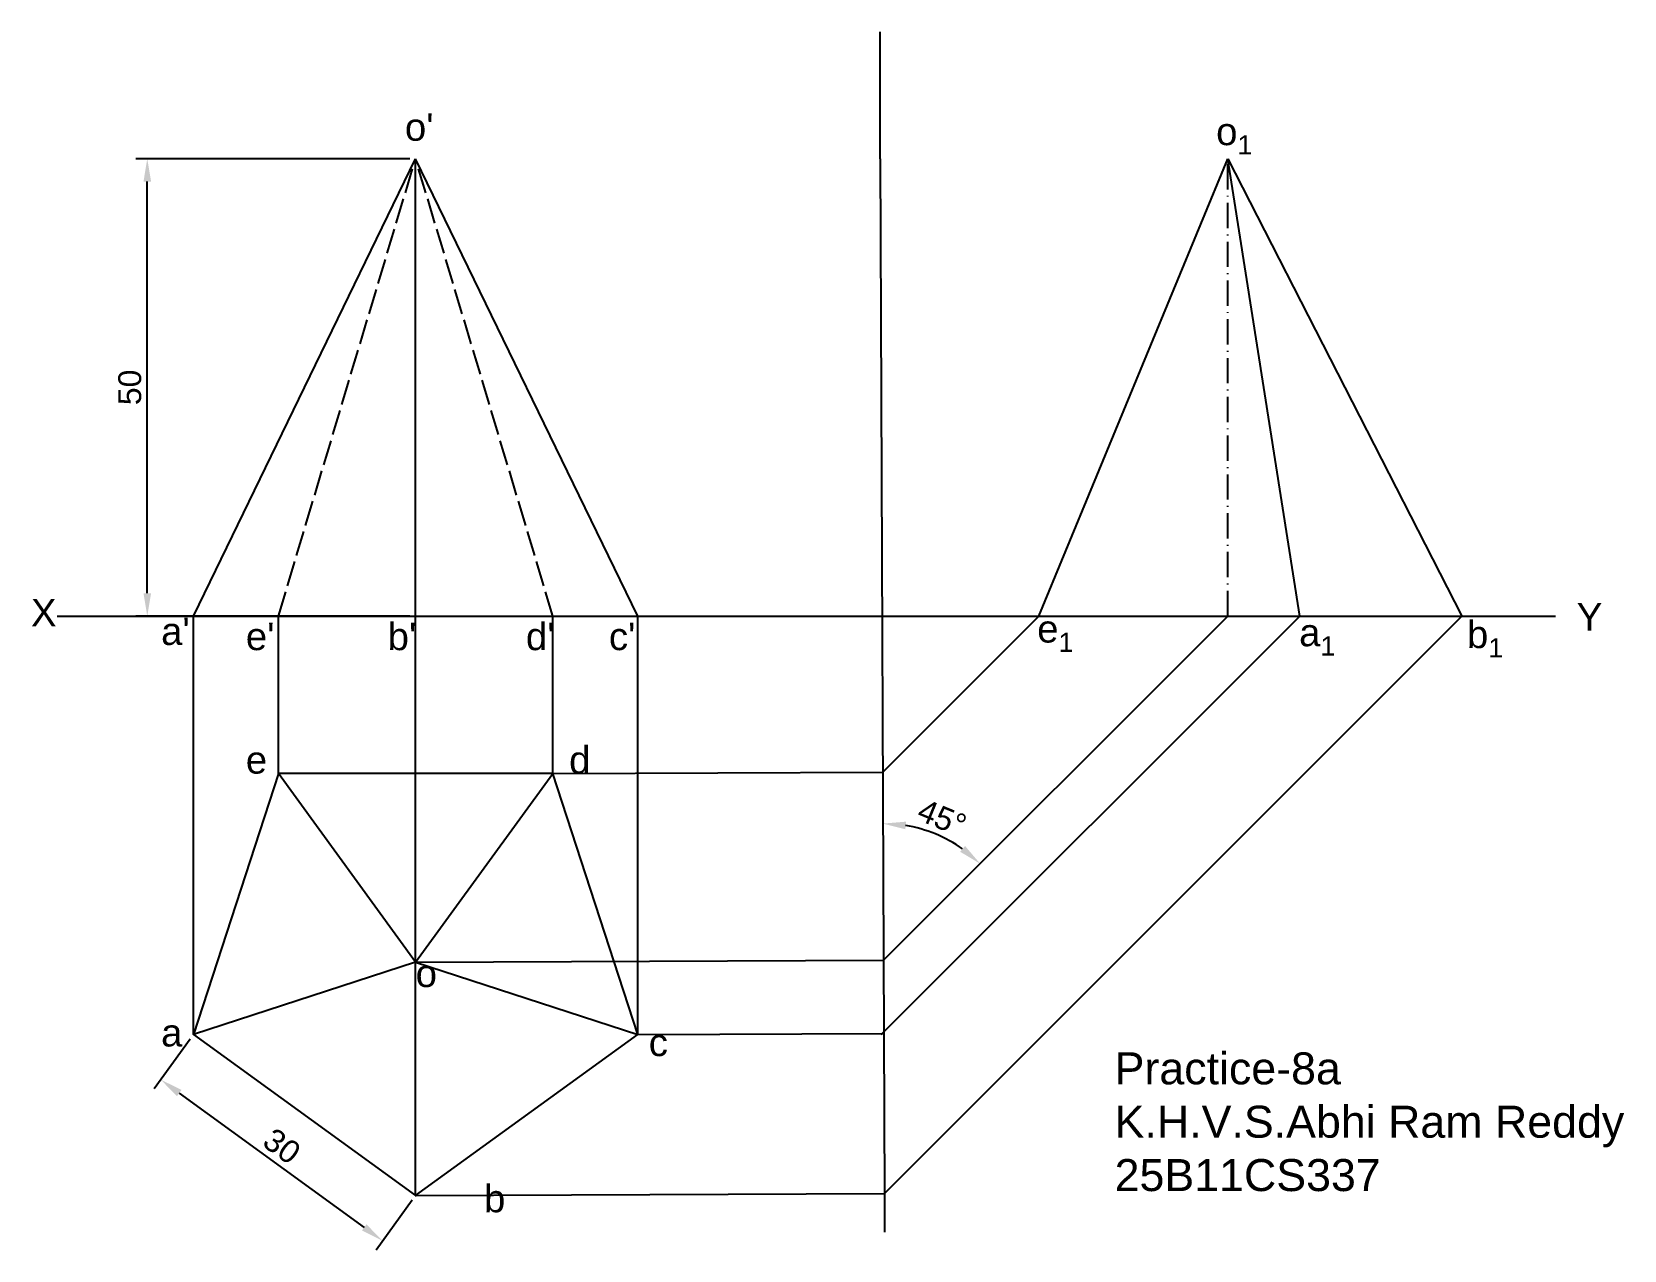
# Model space of a CAD drawing. Header units: millimetres. Extents: x 88 to 262, y 68 to 201.
import ezdxf

# ---------------------------------------------------------------- set-up
doc = ezdxf.new("R2010")
doc.units = ezdxf.units.MM
doc.header["$LTSCALE"] = 0.23
for name, pattern in [('ACAD_ISO02W100', [15, 12, -3]), ('ACAD_ISO10W100', [18, 12, -3, 0, -3]), ('CENTER', [50.8, 31.75, -6.35, 6.35, -6.35])]:
    doc.linetypes.add(name, pattern=pattern)
doc.styles.get("Standard").update_dxf_attribs({"font": 'arial.ttf'})
doc.dimstyles.new('ISO-25', dxfattribs={"dimtxt": 2.5, "dimasz": 2.5, "dimexe": 1.25, "dimexo": 0.625, "dimtad": 1, "dimtxsty": 'Standard', "dimcen": 2.5, "dimadec": 0, "dimazin": 0, "dimtfac": 1, "dimtmove": 0, "dimatfit": 3, "dimfxl": 1, "dimarcsym": 0})

# ---------------------------------------------------------------- blocks, each defined once
blk = doc.blocks.new('*D2')
at = {"color": 0, "lineweight": -2, "transparency": 16777216}
for p, q in [((129.53, 187.01), (99.57, 187.01)), ((100.82, 139.51), (100.82, 184.51)), ((129.53, 137.01), (99.57, 137.01))]:
    blk.add_line(p, q, dxfattribs=at)
at = {"color": 0, "transparency": 16777216}
for points in [[(100.41, 184.51), (101.24, 184.51), (100.82, 187.01)], [(100.41, 139.51), (101.24, 139.51), (100.82, 137.01)]]:
    blk.add_solid(points, dxfattribs=at)
at = {"layer": 'Defpoints', "color": 0, "transparency": 16777216}
for p in [(100.82, 187.01), (130.16, 187.01), (130.16, 137.01)]:
    blk.add_point(p, dxfattribs=at)
at = {"color": 0, "transparency": 16777216, "insert": (98.92, 162.01), "char_height": 2.5, "attachment_point": 5, "rotation": 90}
blk.add_mtext('50', dxfattribs=at)
blk = doc.blocks.new('*D3')
at = {"color": 0, "lineweight": -2, "transparency": 16777216}
for p, q in [((105.52, 90.77), (101.56, 85.32)), ((104.31, 84.86), (124.54, 70.17)), ((129.79, 73.14), (125.83, 67.68))]:
    blk.add_line(p, q, dxfattribs=at)
at = {"color": 0, "transparency": 16777216}
for points in [[(104.56, 85.2), (104.07, 84.52), (102.29, 86.33)], [(124.78, 70.5), (124.29, 69.83), (126.56, 68.7)]]:
    blk.add_solid(points, dxfattribs=at)
at = {"layer": 'Defpoints', "color": 0, "transparency": 16777216}
for p in [(105.89, 91.28), (130.16, 73.64), (126.56, 68.7)]:
    blk.add_point(p, dxfattribs=at)
at = {"color": 0, "transparency": 16777216, "insert": (115.54, 79.05), "char_height": 2.5, "attachment_point": 5, "rotation": 324}
blk.add_mtext('30', dxfattribs=at)
blk = doc.blocks.new('*D4')
at = {"color": 0, "linetype": 'CENTER', "lineweight": -2, "transparency": 16777216}
blk.add_arc((181.28, 99.37), 14.94, 54.596, 80.638, dxfattribs=at)
at = {"color": 0, "linetype": 'CENTER', "transparency": 16777216}
for points in [[(183.68, 113.7), (183.75, 114.53), (181.22, 114.32)], [(190.21, 111.87), (189.67, 111.24), (191.85, 109.94)]]:
    blk.add_solid(points, dxfattribs=at)
at = {"layer": 'Defpoints', "color": 0, "linetype": 'CENTER', "transparency": 16777216}
for p in [(180.93, 187.01), (218.93, 137.01), (188.74, 112.33), (181.28, 99.37), (181.39, 73.89)]:
    blk.add_point(p, dxfattribs=at)
at = {"color": 0, "linetype": 'CENTER', "transparency": 16777216, "insert": (187.7, 114.95), "char_height": 2.5, "attachment_point": 5, "rotation": 337.617}
blk.add_mtext('45°', dxfattribs=at)

msp = doc.modelspace()

# ---------------------------------------------------------------- linework, layer by layer
for p, q in [((180.927, 187.015), (180.927, 200.881)), ((105.886, 137.015), (130.157, 187.015)), ((130.157, 137.015), (130.157, 187.015)), ((154.428, 137.015), (130.157, 187.015)), ((180.927, 187.015), (181.389, 73.887)), ((198.258, 137.015), (218.927, 187.015)), ((218.927, 187.015), (244.517, 137.015)), ((226.783, 137.015), (218.927, 187.015)), ((90.969, 137.015), (254.743, 137.015)), ((105.886, 91.278), (105.886, 137.015)), ((115.157, 119.81), (115.157, 137.015)), ((130.157, 73.645), (130.157, 137.015)), ((145.157, 119.81), (145.157, 137.015)), ((154.428, 91.278), (154.428, 137.015)), ((181.039, 91.272), (226.783, 137.015)), ((181.201, 119.957), (198.258, 137.015)), ((181.285, 99.373), (218.927, 137.015)), ((181.389, 73.887), (244.517, 137.015)), ((130.157, 99.164), (115.157, 119.81)), ((130.157, 99.164), (145.157, 119.81)), ((145.157, 119.81), (181.201, 119.957)), ((130.157, 99.164), (181.285, 99.373)), ((130.157, 99.164), (105.886, 91.278)), ((130.157, 99.164), (154.428, 91.278)), ((154.428, 91.278), (181.317, 91.388)), ((130.112, 73.678), (181.389, 73.887)), ((130.112, 73.678), (130.112, 73.678)), ((130.112, 73.678), (130.203, 73.678)), ((181.389, 73.887), (181.406, 69.655))]:
    msp.add_line(p, q)
at = {"linetype": 'ACAD_ISO02W100'}
for p in [(115.157, 137.015), (145.157, 137.015)]:
    msp.add_line(p, (130.157, 187.015), dxfattribs=at)
at = {"linetype": 'ACAD_ISO10W100'}
msp.add_line((218.927, 137.015), (218.927, 187.015), dxfattribs=at)
msp.add_lwpolyline([(145.157, 119.81), (115.157, 119.81), (105.886, 91.278), (130.157, 73.645), (154.428, 91.278)], close=True)

# ---------------------------------------------------------------- texts
at = {"attachment_point": 1}
for s, width, insert, char_height in [("o'", 6.92772, (128.981, 191.976), 3), ('\\A1;o{\\H0.7x;\\S^ 1;}', 6.92772, (217.648, 191.491), 3), ('X', 6.92772, (88.112, 138.884), 3), ('Y', 6.92772, (257.063, 138.421), 3), ("a'", 6.92772, (102.337, 136.85), 3), ("e'", 6.92772, (111.596, 136.284), 3), ("b'", 6.92772, (127.091, 136.284), 3), ("d'", 6.92772, (142.209, 136.284), 3), ("c'", 6.92772, (151.279, 136.284), 3), ('\\A1;e{\\H0.7x;\\S^ 1;}', 6.92772, (198.093, 137.112), 3), ('\\A1;a{\\H0.7x;\\S^ 1;}', 6.92772, (226.72, 136.71), 3), ('\\A1;b{\\H0.7x;\\S^ 1;}', 6.92772, (245.064, 136.508), 3), ('e', 6.92772, (111.593, 122.783), 3), ('d', 6.92772, (146.93, 122.783), 3), ('o', 6.92772, (130.157, 99.45), 3), ('a', 6.92772, (102.334, 92.954), 3), ('c', 6.92772, (155.634, 91.899), 3), ('Practice-8a\\PK.H.V.S.Abhi Ram Reddy\\P25B11CS337', 149.80576, (206.553, 89.313), 3.5), ('b', 6.92772, (137.626, 74.831), 3)]:
    msp.add_mtext_dynamic_manual_height_columns(s, width=width, gutter_width=12.5, heights=[0], dxfattribs=dict(at, insert=insert, char_height=char_height))

# ---------------------------------------------------------------- dimensions: what is measured, and where the dimension line sits
dim = msp.add_linear_dim(base=(100.822, 187.015), p1=(130.157, 137.015), p2=(130.157, 187.015), angle=90, dimstyle='ISO-25')
dim.commit()
dim.dimension.update_dxf_attribs({"geometry": '*D2', "text_midpoint": (98.921, 162.015)})
at = {"linetype": 'CENTER'}
dim = msp.add_angular_dim_2l(base=(188.739, 112.326), line1=((181.285, 99.373), (218.927, 137.015)), line2=((180.927, 187.015), (181.389, 73.887)), dimstyle='ISO-25', dxfattribs=at)
dim.commit()
dim.dimension.update_dxf_attribs({"geometry": '*D4', "text_midpoint": (187.698, 114.945)})
dim = msp.add_aligned_dim(p1=(105.886, 91.278), p2=(130.157, 73.645), distance=-6.117, dimstyle='ISO-25')
dim.commit()
dim.dimension.update_dxf_attribs({"geometry": '*D3', "text_midpoint": (115.544, 79.052)})

doc.saveas('drawing.dxf')
